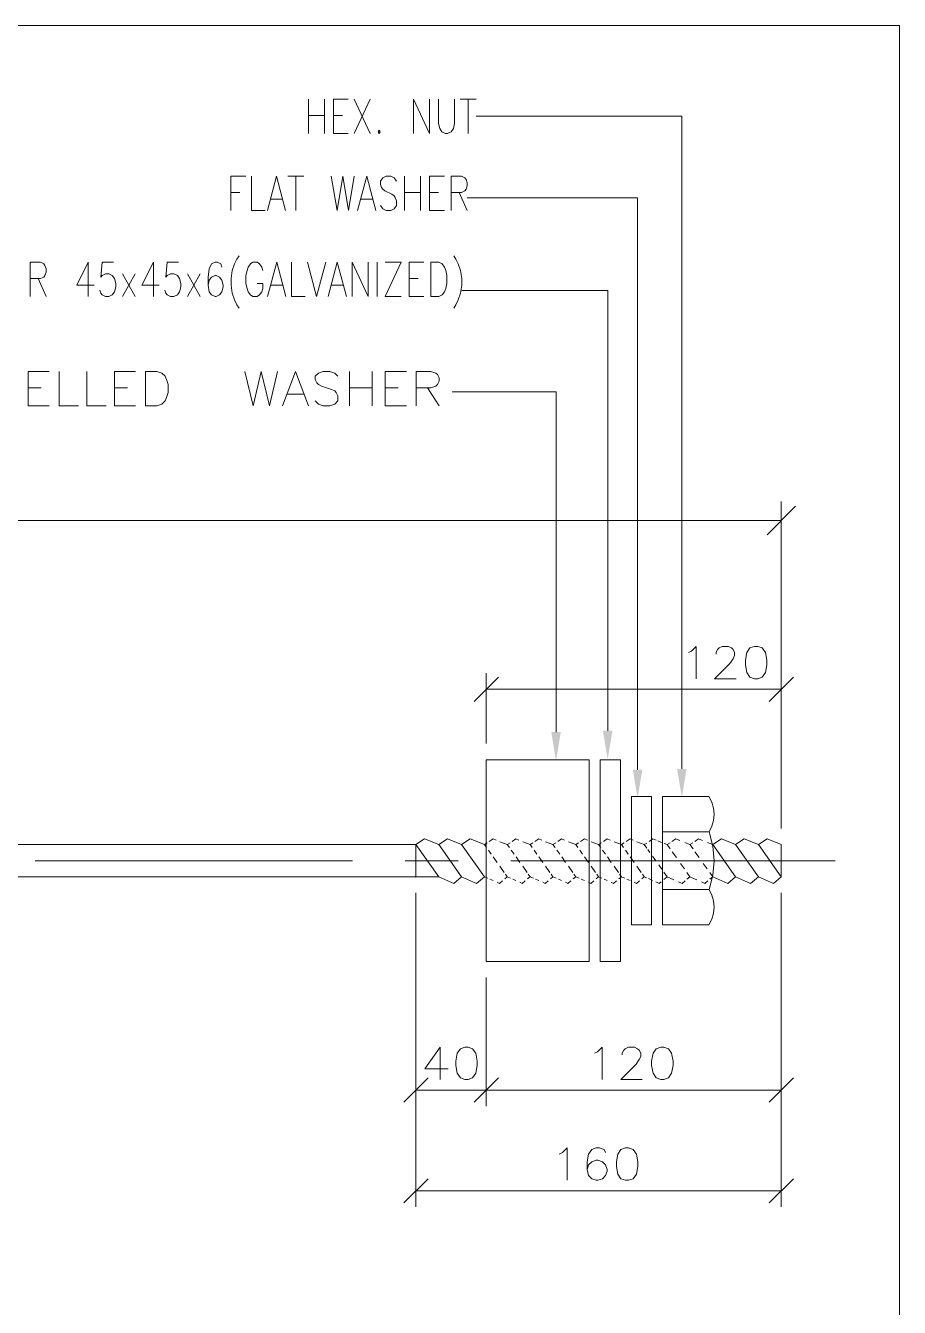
# Model space of a CAD drawing. Header units: millimetres. Extents: x 2 to 579, y 1 to 405.
# Drawn here: x 273.5 to 314.8, y 142.2 to 202.8 of the extents above; entities that cross this region are included whole.
import ezdxf

# ---------------------------------------------------------------- set-up
doc = ezdxf.new("R2010")
doc.units = ezdxf.units.MM
doc.linetypes.add('XKITLINE00', pattern=[0])
doc.layers.add('GraphicObject', color=6, linetype='Continuous', lineweight=0)
doc.layers.add('LinkedObject', color=7, linetype='Continuous', lineweight=0)

# ---------------------------------------------------------------- blocks, each defined once
blk = doc.blocks.new('*A3')
at = {"layer": 'GraphicObject', "color": 3, "linetype": 'XKITLINE00', "lineweight": 0}
for p, q in [((314.847, 202.79), (180.287, 202.79)), ((314.847, 63.838), (314.847, 202.79))]:
    blk.add_line(p, q, dxfattribs=at)
blk = doc.blocks.new('*A4')
at = {"layer": 'LinkedObject'}
for points in [[(298.834, 169.403), (298.609, 168.053), (298.384, 169.403)], [(301.277, 169.465), (301.052, 168.115), (300.827, 169.465)], [(302.691, 167.625), (302.466, 166.275), (302.241, 167.625)], [(304.785, 167.665), (304.56, 166.315), (304.335, 167.665)]]:
    blk.add_hatch(color=1, dxfattribs=at).paths.add_polyline_path(points, flags=17)
at = {"layer": 'LinkedObject', "color": 2, "linetype": 'XKITLINE00', "lineweight": 0}
for p, q in [((286.896, 199.317), (286.896, 197.697)), ((287.652, 199.317), (287.652, 197.697)), ((288.084, 197.697), (288.084, 199.317)), ((288.084, 199.317), (288.786, 199.317)), ((289.812, 199.317), (289.056, 197.697)), ((289.056, 199.317), (289.812, 197.697)), ((291.864, 197.697), (291.864, 199.317)), ((291.864, 199.317), (292.62, 197.697)), ((292.62, 197.697), (292.62, 199.317)), ((293.052, 199.317), (293.052, 198.159)), ((293.808, 198.159), (293.808, 199.317)), ((294.078, 199.317), (294.834, 199.317)), ((294.456, 199.317), (294.456, 197.697)), ((286.896, 198.545), (287.652, 198.545)), ((288.084, 198.545), (288.516, 198.545)), ((293.052, 198.159), (293.106, 197.928)), ((293.754, 197.928), (293.808, 198.159)), ((288.786, 197.697), (288.084, 197.697)), ((290.244, 197.851), (290.19, 197.774)), ((290.19, 197.774), (290.244, 197.697)), ((290.298, 197.774), (290.244, 197.851)), ((290.244, 197.697), (290.298, 197.774)), ((293.106, 197.928), (293.214, 197.774)), ((293.214, 197.774), (293.376, 197.697)), ((293.376, 197.697), (293.484, 197.697)), ((293.484, 197.697), (293.646, 197.774)), ((293.646, 197.774), (293.754, 197.928)), ((283.23, 194.055), (283.23, 195.675)), ((283.23, 195.675), (283.932, 195.675)), ((284.202, 195.675), (284.202, 194.055)), ((284.958, 194.055), (285.39, 195.675)), ((285.39, 195.675), (285.822, 194.055)), ((285.93, 195.675), (286.686, 195.675)), ((286.308, 195.675), (286.308, 194.055)), ((287.982, 195.675), (288.252, 194.055)), ((288.252, 194.055), (288.522, 195.675)), ((288.522, 195.675), (288.792, 194.055)), ((288.792, 194.055), (289.062, 195.675)), ((289.224, 194.055), (289.656, 195.675)), ((289.656, 195.675), (290.088, 194.055)), ((290.412, 195.598), (290.574, 195.675)), ((290.574, 195.675), (290.79, 195.675)), ((290.79, 195.675), (290.952, 195.598)), ((291.438, 195.675), (291.438, 194.055)), ((292.194, 195.675), (292.194, 194.055)), ((292.626, 194.055), (292.626, 195.675)), ((292.626, 195.675), (293.328, 195.675)), ((293.652, 194.055), (293.652, 195.675)), ((293.652, 195.675), (294.138, 195.675)), ((294.138, 195.675), (294.3, 195.598)), ((290.304, 195.444), (290.412, 195.598)), ((290.304, 195.289), (290.304, 195.444)), ((290.358, 195.135), (290.304, 195.289)), ((290.412, 195.058), (290.358, 195.135)), ((290.52, 194.981), (290.412, 195.058)), ((290.952, 195.598), (291.06, 195.444)), ((294.3, 195.598), (294.354, 195.521)), ((294.354, 195.058), (294.3, 194.981)), ((294.354, 195.521), (294.408, 195.367)), ((294.408, 195.212), (294.354, 195.058)), ((294.408, 195.367), (294.408, 195.212)), ((283.23, 194.904), (283.662, 194.904)), ((285.12, 194.595), (285.66, 194.595)), ((289.386, 194.595), (289.926, 194.595)), ((290.844, 194.827), (290.52, 194.981)), ((290.952, 194.749), (290.844, 194.827)), ((291.006, 194.672), (290.952, 194.749)), ((291.06, 194.518), (291.006, 194.672)), ((291.06, 194.287), (291.06, 194.518)), ((291.438, 194.904), (292.194, 194.904)), ((292.626, 194.904), (293.058, 194.904)), ((294.138, 194.904), (293.652, 194.904)), ((294.03, 194.904), (294.408, 194.055)), ((294.3, 194.981), (294.138, 194.904)), ((284.202, 194.055), (284.85, 194.055)), ((290.304, 194.287), (290.412, 194.132)), ((290.412, 194.132), (290.574, 194.055)), ((290.574, 194.055), (290.79, 194.055)), ((290.79, 194.055), (290.952, 194.132)), ((290.952, 194.132), (291.06, 194.287)), ((293.328, 194.055), (292.626, 194.055)), ((273.735, 189.985), (273.735, 191.605)), ((273.735, 191.605), (274.221, 191.605)), ((274.221, 191.605), (274.383, 191.528)), ((274.383, 191.528), (274.437, 191.451)), ((274.437, 191.451), (274.491, 191.297)), ((276.489, 191.605), (275.949, 190.525)), ((276.489, 189.985), (276.489, 191.605)), ((277.083, 190.911), (277.137, 191.605)), ((277.137, 191.605), (277.677, 191.605)), ((279.567, 191.605), (279.027, 190.525)), ((279.567, 189.985), (279.567, 191.605)), ((280.161, 190.911), (280.215, 191.605)), ((280.215, 191.605), (280.755, 191.605)), ((282.321, 191.528), (282.213, 191.297)), ((282.483, 191.605), (282.321, 191.528)), ((282.591, 191.605), (282.483, 191.605)), ((282.753, 191.528), (282.591, 191.605)), ((282.807, 191.374), (282.753, 191.528)), ((283.293, 191.22), (283.401, 191.528)), ((283.401, 191.528), (283.509, 191.76)), ((283.509, 191.76), (283.617, 191.914)), ((284.157, 191.528), (284.049, 191.374)), ((284.265, 191.605), (284.157, 191.528)), ((284.481, 191.605), (284.265, 191.605)), ((284.589, 191.528), (284.481, 191.605)), ((284.697, 191.374), (284.589, 191.528)), ((284.967, 189.985), (285.399, 191.605)), ((285.399, 191.605), (285.831, 189.985)), ((286.101, 191.605), (286.101, 189.985)), ((286.857, 191.605), (287.289, 189.985)), ((287.289, 189.985), (287.721, 191.605)), ((287.829, 189.985), (288.261, 191.605)), ((288.261, 191.605), (288.693, 189.985)), ((288.963, 189.985), (288.963, 191.605)), ((288.963, 191.605), (289.719, 189.985)), ((289.719, 189.985), (289.719, 191.605)), ((290.151, 191.605), (290.151, 189.985)), ((290.529, 191.605), (291.285, 191.605)), ((291.285, 191.605), (290.529, 189.985)), ((291.663, 189.985), (291.663, 191.605)), ((291.663, 191.605), (292.365, 191.605)), ((292.689, 189.985), (292.689, 191.605)), ((292.689, 191.605), (293.067, 191.605)), ((293.067, 191.605), (293.229, 191.528)), ((293.229, 191.528), (293.337, 191.374)), ((293.877, 191.76), (293.769, 191.914)), ((293.985, 191.528), (293.877, 191.76)), ((294.093, 191.22), (293.985, 191.528)), ((274.221, 190.834), (273.735, 190.834)), ((274.113, 190.834), (274.491, 189.985)), ((274.383, 190.911), (274.221, 190.834)), ((274.437, 190.988), (274.383, 190.911)), ((274.491, 191.142), (274.437, 190.988)), ((274.491, 191.297), (274.491, 191.142)), ((277.137, 190.988), (277.083, 190.911)), ((277.299, 191.065), (277.137, 190.988)), ((277.461, 191.065), (277.299, 191.065)), ((277.623, 190.988), (277.461, 191.065)), ((277.731, 190.834), (277.623, 190.988)), ((277.785, 190.602), (277.731, 190.834)), ((278.703, 191.065), (278.109, 189.985)), ((278.109, 191.065), (278.703, 189.985)), ((280.215, 190.988), (280.161, 190.911)), ((280.377, 191.065), (280.215, 190.988)), ((280.539, 191.065), (280.377, 191.065)), ((280.701, 190.988), (280.539, 191.065)), ((280.809, 190.834), (280.701, 190.988)), ((280.863, 190.602), (280.809, 190.834)), ((281.781, 191.065), (281.187, 189.985)), ((281.187, 191.065), (281.781, 189.985)), ((282.213, 191.297), (282.159, 190.911)), ((282.159, 190.911), (282.159, 190.525)), ((282.321, 190.911), (282.213, 190.757)), ((282.483, 190.988), (282.321, 190.911)), ((282.537, 190.988), (282.483, 190.988)), ((282.699, 190.911), (282.537, 190.988)), ((282.807, 190.757), (282.699, 190.911)), ((283.239, 190.834), (283.293, 191.22)), ((283.239, 190.525), (283.239, 190.834)), ((283.995, 191.22), (283.941, 190.988)), ((283.941, 190.988), (283.941, 190.602)), ((284.049, 191.374), (283.995, 191.22)), ((284.751, 191.22), (284.697, 191.374)), ((291.663, 190.834), (292.095, 190.834)), ((293.337, 191.374), (293.391, 191.22)), ((293.391, 191.22), (293.445, 190.988)), ((293.445, 190.988), (293.445, 190.602)), ((294.147, 190.834), (294.093, 191.22)), ((294.147, 190.525), (294.147, 190.834)), ((275.949, 190.525), (276.759, 190.525)), ((277.029, 190.294), (277.083, 190.14)), ((277.623, 190.062), (277.731, 190.217)), ((277.731, 190.217), (277.785, 190.448)), ((277.785, 190.448), (277.785, 190.602)), ((279.027, 190.525), (279.837, 190.525)), ((280.107, 190.294), (280.161, 190.14)), ((280.701, 190.062), (280.809, 190.217)), ((280.809, 190.217), (280.863, 190.448)), ((280.863, 190.448), (280.863, 190.602)), ((282.213, 190.757), (282.159, 190.525)), ((282.159, 190.525), (282.213, 190.217)), ((282.213, 190.217), (282.321, 190.062)), ((282.699, 190.062), (282.807, 190.217)), ((282.861, 190.525), (282.807, 190.757)), ((282.807, 190.217), (282.861, 190.448)), ((282.861, 190.448), (282.861, 190.525)), ((283.293, 190.14), (283.239, 190.525)), ((283.941, 190.602), (283.995, 190.371)), ((283.995, 190.371), (284.049, 190.217)), ((284.049, 190.217), (284.157, 190.062)), ((284.751, 190.602), (284.481, 190.602)), ((284.589, 190.062), (284.697, 190.217)), ((284.697, 190.217), (284.751, 190.371)), ((284.751, 190.371), (284.751, 190.602)), ((285.129, 190.525), (285.669, 190.525)), ((287.991, 190.525), (288.531, 190.525)), ((293.337, 190.217), (293.229, 190.062)), ((293.391, 190.371), (293.337, 190.217)), ((293.445, 190.602), (293.391, 190.371)), ((294.093, 190.14), (294.147, 190.525)), ((277.083, 190.14), (277.137, 190.062)), ((277.137, 190.062), (277.299, 189.985)), ((277.299, 189.985), (277.461, 189.985)), ((277.461, 189.985), (277.623, 190.062)), ((280.161, 190.14), (280.215, 190.062)), ((280.215, 190.062), (280.377, 189.985)), ((280.377, 189.985), (280.539, 189.985)), ((280.539, 189.985), (280.701, 190.062)), ((282.321, 190.062), (282.483, 189.985)), ((282.483, 189.985), (282.537, 189.985)), ((282.537, 189.985), (282.699, 190.062)), ((283.401, 189.831), (283.293, 190.14)), ((283.509, 189.6), (283.401, 189.831)), ((283.617, 189.445), (283.509, 189.6)), ((284.157, 190.062), (284.265, 189.985)), ((284.265, 189.985), (284.481, 189.985)), ((284.481, 189.985), (284.589, 190.062)), ((286.101, 189.985), (286.749, 189.985)), ((290.529, 189.985), (291.285, 189.985)), ((292.365, 189.985), (291.663, 189.985)), ((293.067, 189.985), (292.689, 189.985)), ((293.229, 190.062), (293.067, 189.985)), ((293.769, 189.445), (293.877, 189.6)), ((293.877, 189.6), (293.985, 189.831)), ((293.985, 189.831), (294.093, 190.14)), ((273.638, 184.83), (273.638, 186.45)), ((273.638, 186.45), (274.641, 186.45)), ((275.104, 186.45), (275.104, 184.83)), ((276.415, 186.45), (276.415, 184.83)), ((277.726, 184.83), (277.726, 186.45)), ((277.726, 186.45), (278.729, 186.45)), ((279.192, 184.83), (279.192, 186.45)), ((279.192, 186.45), (279.732, 186.45)), ((279.732, 186.45), (279.964, 186.373)), ((279.964, 186.373), (280.118, 186.219)), ((280.118, 186.219), (280.195, 186.064)), ((280.195, 186.064), (280.272, 185.833)), ((283.898, 186.45), (284.284, 184.83)), ((284.284, 184.83), (284.669, 186.45)), ((284.669, 186.45), (285.055, 184.83)), ((285.055, 184.83), (285.441, 186.45)), ((285.672, 184.83), (286.289, 186.45)), ((286.289, 186.45), (286.906, 184.83)), ((287.215, 186.219), (287.369, 186.373)), ((287.215, 186.064), (287.215, 186.219)), ((287.292, 185.91), (287.215, 186.064)), ((287.369, 186.373), (287.601, 186.45)), ((287.601, 186.45), (287.909, 186.45)), ((287.909, 186.45), (288.141, 186.373)), ((288.141, 186.373), (288.295, 186.219)), ((288.835, 186.45), (288.835, 184.83)), ((289.915, 186.45), (289.915, 184.83)), ((290.532, 184.83), (290.532, 186.45)), ((290.532, 186.45), (291.535, 186.45)), ((291.998, 184.83), (291.998, 186.45)), ((291.998, 186.45), (292.692, 186.45)), ((292.692, 186.45), (292.924, 186.373)), ((292.924, 186.373), (293.001, 186.296)), ((293.001, 186.296), (293.078, 186.142)), ((293.078, 185.987), (293.001, 185.833)), ((293.078, 186.142), (293.078, 185.987)), ((273.638, 185.679), (274.255, 185.679)), ((277.726, 185.679), (278.344, 185.679)), ((280.272, 185.447), (280.195, 185.216)), ((280.272, 185.833), (280.272, 185.447)), ((285.904, 185.37), (286.675, 185.37)), ((287.369, 185.833), (287.292, 185.91)), ((287.524, 185.756), (287.369, 185.833)), ((287.986, 185.602), (287.524, 185.756)), ((288.141, 185.524), (287.986, 185.602)), ((288.218, 185.447), (288.141, 185.524)), ((288.295, 185.293), (288.218, 185.447)), ((288.835, 185.679), (289.915, 185.679)), ((290.532, 185.679), (291.149, 185.679)), ((292.692, 185.679), (291.998, 185.679)), ((292.538, 185.679), (293.078, 184.83)), ((292.924, 185.756), (292.692, 185.679)), ((293.001, 185.833), (292.924, 185.756)), ((274.641, 184.83), (273.638, 184.83)), ((275.104, 184.83), (276.029, 184.83)), ((276.415, 184.83), (277.341, 184.83)), ((278.729, 184.83), (277.726, 184.83)), ((279.732, 184.83), (279.192, 184.83)), ((279.964, 184.907), (279.732, 184.83)), ((280.118, 185.062), (279.964, 184.907)), ((280.195, 185.216), (280.118, 185.062)), ((287.215, 185.062), (287.369, 184.907)), ((287.369, 184.907), (287.601, 184.83)), ((287.601, 184.83), (287.909, 184.83)), ((287.909, 184.83), (288.141, 184.907)), ((288.141, 184.907), (288.295, 185.062)), ((288.295, 185.062), (288.295, 185.293)), ((291.535, 184.83), (290.532, 184.83))]:
    blk.add_line(p, q, dxfattribs=at)
at = {"layer": 'LinkedObject', "color": 1, "linetype": 'XKITLINE00', "lineweight": 0}
for p, q in [((304.56, 198.507), (294.839, 198.507)), ((304.56, 167.665), (304.56, 198.507)), ((302.466, 194.658), (294.412, 194.658)), ((302.466, 167.625), (302.466, 194.658)), ((301.052, 190.275), (294.152, 190.275)), ((301.052, 169.465), (301.052, 190.275)), ((298.609, 185.487), (293.703, 185.487)), ((298.609, 169.403), (298.609, 185.487)), ((308.588, 178.727), (309.938, 180.077)), ((309.263, 164.985), (309.263, 180.302)), ((309.263, 179.402), (186.788, 179.402)), ((295.31, 168.858), (295.31, 172.192)), ((309.263, 164.85), (309.263, 172.192)), ((295.883, 172.001), (294.736, 170.854)), ((295.31, 171.427), (309.263, 171.427)), ((308.689, 170.854), (309.837, 172.001)), ((291.983, 161.806), (291.983, 146.961)), ((291.983, 161.763), (291.983, 151.724)), ((309.263, 161.806), (309.263, 146.961)), ((309.263, 160.726), (309.263, 151.724)), ((295.31, 157.799), (295.31, 151.724)), ((295.31, 156.667), (295.31, 151.724)), ((292.557, 153.063), (291.409, 151.915)), ((294.736, 151.915), (295.883, 153.063)), ((295.883, 153.063), (294.736, 151.915)), ((308.689, 151.915), (309.837, 153.063)), ((291.983, 152.489), (295.31, 152.489)), ((295.31, 152.489), (309.263, 152.489)), ((292.557, 148.299), (291.409, 147.152)), ((308.689, 147.152), (309.837, 148.299)), ((309.263, 147.726), (291.983, 147.726))]:
    blk.add_line(p, q, dxfattribs=at)
at = {"layer": 'LinkedObject', "color": 7, "linetype": 'XKITLINE00', "lineweight": 0}
for p, q in [((305.012, 173.236), (305.231, 173.455)), ((305.231, 173.455), (305.231, 171.925)), ((306.178, 173.163), (306.251, 173.309)), ((306.251, 173.309), (306.324, 173.382)), ((306.324, 173.382), (306.47, 173.455)), ((306.47, 173.455), (306.761, 173.455)), ((306.761, 173.455), (306.907, 173.382)), ((306.907, 173.382), (306.98, 173.309)), ((306.98, 173.309), (307.052, 173.163)), ((307.781, 173.382), (307.635, 173.163)), ((308, 173.455), (307.781, 173.382)), ((308.145, 173.455), (308, 173.455)), ((308.364, 173.382), (308.145, 173.455)), ((308.51, 173.163), (308.364, 173.382)), ((304.867, 173.163), (305.012, 173.236)), ((306.834, 172.653), (306.105, 171.925)), ((306.178, 173.09), (306.178, 173.163)), ((306.98, 172.872), (306.834, 172.653)), ((307.052, 173.018), (306.98, 172.872)), ((307.052, 173.163), (307.052, 173.018)), ((307.635, 173.163), (307.562, 172.799)), ((307.562, 172.799), (307.562, 172.58)), ((308.582, 172.799), (308.51, 173.163)), ((308.582, 172.58), (308.582, 172.799)), ((307.562, 172.58), (307.635, 172.216)), ((307.635, 172.216), (307.781, 171.998)), ((308.364, 171.998), (308.51, 172.216)), ((308.51, 172.216), (308.582, 172.58)), ((306.105, 171.925), (307.125, 171.925)), ((307.781, 171.998), (308, 171.925)), ((308, 171.925), (308.145, 171.925)), ((308.145, 171.925), (308.364, 171.998)), ((309.263, 171.427), (309.263, 171.427)), ((295.31, 168.093), (295.31, 168.093)), ((292.39, 164.354), (291.983, 164.085)), ((292.39, 164.354), (291.983, 164.085)), ((293.063, 164.085), (292.39, 164.354)), ((293.063, 164.085), (292.39, 164.354)), ((293.47, 164.354), (293.063, 164.085)), ((293.47, 164.354), (293.063, 164.085)), ((294.143, 164.085), (293.47, 164.354)), ((294.143, 164.085), (293.47, 164.354)), ((294.55, 164.354), (294.143, 164.085)), ((295.223, 164.085), (294.55, 164.354)), ((295.353, 164.171), (295.223, 164.085)), ((295.63, 164.354), (295.449, 164.235)), ((295.771, 164.298), (295.63, 164.354)), ((296.303, 164.085), (295.953, 164.225)), ((296.433, 164.171), (296.303, 164.085)), ((296.71, 164.354), (296.529, 164.235)), ((296.851, 164.298), (296.71, 164.354)), ((297.383, 164.085), (297.033, 164.225)), ((297.513, 164.171), (297.383, 164.085)), ((297.79, 164.354), (297.609, 164.235)), ((297.931, 164.298), (297.79, 164.354)), ((298.463, 164.085), (298.113, 164.225)), ((298.593, 164.171), (298.463, 164.085)), ((298.87, 164.354), (298.689, 164.235)), ((299.011, 164.298), (298.87, 164.354)), ((299.543, 164.085), (299.193, 164.225)), ((299.673, 164.171), (299.543, 164.085)), ((299.95, 164.354), (299.769, 164.235)), ((300.091, 164.298), (299.95, 164.354)), ((300.623, 164.085), (300.273, 164.225)), ((300.753, 164.171), (300.623, 164.085)), ((301.03, 164.354), (300.849, 164.235)), ((301.171, 164.298), (301.03, 164.354)), ((301.703, 164.085), (301.353, 164.225)), ((301.833, 164.171), (301.703, 164.085)), ((302.11, 164.354), (301.929, 164.235)), ((302.251, 164.298), (302.11, 164.354)), ((302.783, 164.085), (302.433, 164.225)), ((302.898, 164.161), (302.783, 164.085)), ((303.19, 164.354), (303.006, 164.233)), ((303.352, 164.289), (303.19, 164.354)), ((303.593, 164.193), (303.422, 164.261)), ((304.001, 164.176), (303.863, 164.085)), ((304.27, 164.354), (304.086, 164.233)), ((304.463, 164.277), (304.27, 164.354)), ((304.943, 164.085), (304.694, 164.185)), ((305.081, 164.176), (304.943, 164.085)), ((305.35, 164.354), (305.166, 164.233)), ((305.543, 164.277), (305.35, 164.354)), ((306.023, 164.085), (305.774, 164.185)), ((306.43, 164.354), (306.023, 164.085)), ((307.103, 164.085), (306.43, 164.354)), ((307.51, 164.354), (307.103, 164.085)), ((308.183, 164.085), (307.51, 164.354)), ((308.59, 164.354), (308.183, 164.085)), ((309.263, 164.085), (308.59, 164.354)), ((204.068, 164.085), (291.983, 164.085)), ((293.063, 162.571), (291.983, 164.085)), ((291.983, 164.085), (291.983, 162.571)), ((293.063, 162.571), (291.983, 164.085)), ((294.143, 162.571), (293.063, 164.085)), ((294.143, 162.571), (293.063, 164.085)), ((295.223, 162.571), (294.143, 164.085)), ((295.323, 163.945), (295.223, 164.085)), ((295.546, 163.633), (295.41, 163.823)), ((296.403, 163.945), (296.303, 164.085)), ((296.626, 163.633), (296.49, 163.823)), ((297.483, 163.945), (297.383, 164.085)), ((297.706, 163.633), (297.57, 163.823)), ((298.563, 163.945), (298.463, 164.085)), ((298.786, 163.633), (298.65, 163.823)), ((299.643, 163.945), (299.543, 164.085)), ((299.866, 163.633), (299.73, 163.823)), ((300.723, 163.945), (300.623, 164.085)), ((300.946, 163.633), (300.81, 163.823)), ((301.803, 163.945), (301.703, 164.085)), ((302.026, 163.633), (301.89, 163.823)), ((302.898, 163.924), (302.783, 164.085)), ((303.052, 163.708), (302.947, 163.855)), ((303.863, 164.085), (303.717, 164.144)), ((304.01, 163.88), (303.863, 164.085)), ((304.3, 163.473), (304.1, 163.753)), ((305.09, 163.88), (304.943, 164.085)), ((305.38, 163.473), (305.18, 163.753)), ((307.103, 162.571), (306.023, 164.085)), ((308.183, 162.571), (307.103, 164.085)), ((309.263, 162.571), (308.183, 164.085)), ((309.263, 164.085), (309.263, 164.085)), ((309.263, 164.085), (309.263, 164.085)), ((309.263, 164.085), (309.263, 162.571)), ((295.823, 163.245), (295.637, 163.505)), ((296.157, 162.775), (295.952, 163.063)), ((296.903, 163.245), (296.717, 163.505)), ((297.237, 162.775), (297.032, 163.063)), ((297.983, 163.245), (297.797, 163.505)), ((298.317, 162.775), (298.112, 163.063)), ((299.063, 163.245), (298.877, 163.505)), ((299.397, 162.775), (299.192, 163.063)), ((300.143, 163.245), (299.957, 163.505)), ((300.477, 162.775), (300.272, 163.063)), ((301.223, 163.245), (301.037, 163.505)), ((301.557, 162.775), (301.352, 163.063)), ((302.303, 163.245), (302.117, 163.505)), ((302.637, 162.775), (302.432, 163.063)), ((303.323, 163.328), (303.176, 163.534)), ((303.605, 162.933), (303.466, 163.129)), ((304.68, 162.94), (304.493, 163.201)), ((305.76, 162.94), (305.573, 163.201)), ((291.983, 162.571), (202.988, 162.571)), ((291.983, 162.571), (291.983, 162.571)), ((291.983, 162.571), (293.063, 162.571)), ((291.983, 162.528), (291.983, 162.528)), ((293.063, 162.571), (293.769, 162.256)), ((293.063, 162.571), (293.769, 162.256)), ((293.769, 162.256), (294.143, 162.571)), ((293.769, 162.256), (294.143, 162.571)), ((294.143, 162.571), (294.849, 162.256)), ((294.849, 162.256), (295.223, 162.571)), ((295.223, 162.571), (295.138, 162.691)), ((295.223, 162.571), (295.383, 162.5)), ((295.482, 162.455), (295.629, 162.39)), ((295.929, 162.256), (296.074, 162.377)), ((296.183, 162.47), (296.303, 162.571)), ((296.303, 162.571), (296.218, 162.691)), ((296.303, 162.571), (296.463, 162.5)), ((296.562, 162.455), (296.709, 162.39)), ((297.009, 162.256), (297.154, 162.377)), ((297.263, 162.47), (297.383, 162.571)), ((297.383, 162.571), (297.298, 162.691)), ((297.383, 162.571), (297.543, 162.5)), ((297.642, 162.455), (297.789, 162.39)), ((298.089, 162.256), (298.234, 162.377)), ((298.343, 162.47), (298.463, 162.571)), ((298.463, 162.571), (298.378, 162.691)), ((298.463, 162.571), (298.623, 162.5)), ((298.722, 162.455), (298.869, 162.39)), ((299.169, 162.256), (299.314, 162.377)), ((299.423, 162.47), (299.543, 162.571)), ((299.543, 162.571), (299.458, 162.691)), ((299.543, 162.571), (299.703, 162.5)), ((299.802, 162.455), (299.949, 162.39)), ((300.249, 162.256), (300.394, 162.377)), ((300.503, 162.47), (300.623, 162.571)), ((300.623, 162.571), (300.538, 162.691)), ((300.623, 162.571), (300.783, 162.5)), ((300.882, 162.455), (301.029, 162.39)), ((301.329, 162.256), (301.474, 162.377)), ((301.583, 162.47), (301.703, 162.571)), ((301.703, 162.571), (301.618, 162.691)), ((301.703, 162.571), (301.863, 162.5)), ((301.962, 162.455), (302.109, 162.39)), ((302.409, 162.256), (302.554, 162.377)), ((302.663, 162.47), (302.783, 162.571)), ((302.783, 162.571), (302.698, 162.691)), ((302.783, 162.571), (302.898, 162.52)), ((302.99, 162.479), (303.178, 162.395)), ((303.7, 162.433), (303.863, 162.571)), ((303.863, 162.571), (303.712, 162.783)), ((303.863, 162.571), (304.183, 162.428)), ((304.569, 162.256), (304.715, 162.379)), ((304.943, 162.571), (304.798, 162.775)), ((304.8, 162.451), (304.943, 162.571)), ((304.943, 162.571), (305.263, 162.428)), ((305.649, 162.256), (305.795, 162.379)), ((306.023, 162.571), (305.878, 162.775)), ((305.88, 162.451), (306.023, 162.571)), ((306.023, 162.571), (306.729, 162.256)), ((306.729, 162.256), (307.103, 162.571)), ((307.103, 162.571), (307.809, 162.256)), ((307.809, 162.256), (308.183, 162.571)), ((308.183, 162.571), (308.889, 162.256)), ((308.889, 162.256), (309.263, 162.571)), ((309.263, 162.571), (309.263, 162.571)), ((295.818, 162.305), (295.929, 162.256)), ((296.898, 162.305), (297.009, 162.256)), ((297.978, 162.305), (298.089, 162.256)), ((299.058, 162.305), (299.169, 162.256)), ((300.138, 162.305), (300.249, 162.256)), ((301.218, 162.305), (301.329, 162.256)), ((302.298, 162.305), (302.409, 162.256)), ((303.33, 162.327), (303.489, 162.256)), ((303.489, 162.256), (303.577, 162.33)), ((304.401, 162.33), (304.569, 162.256)), ((305.481, 162.33), (305.649, 162.256)), ((309.263, 161.491), (309.263, 161.491)), ((295.31, 158.564), (295.31, 158.564)), ((295.31, 157.432), (295.31, 157.432)), ((293.136, 154.516), (292.408, 153.496)), ((293.136, 152.986), (293.136, 154.516)), ((294.302, 154.516), (294.084, 154.443)), ((294.448, 154.516), (294.302, 154.516)), ((294.666, 154.443), (294.448, 154.516)), ((300.574, 154.298), (300.793, 154.516)), ((300.793, 154.516), (300.793, 152.986)), ((301.886, 154.443), (302.031, 154.516)), ((302.031, 154.516), (302.323, 154.516)), ((302.323, 154.516), (302.469, 154.443)), ((303.561, 154.516), (303.343, 154.443)), ((303.707, 154.516), (303.561, 154.516)), ((303.926, 154.443), (303.707, 154.516)), ((293.938, 154.225), (293.865, 153.86)), ((293.865, 153.86), (293.865, 153.642)), ((294.084, 154.443), (293.938, 154.225)), ((294.812, 154.225), (294.666, 154.443)), ((294.885, 153.86), (294.812, 154.225)), ((294.885, 153.642), (294.885, 153.86)), ((300.429, 154.225), (300.574, 154.298)), ((301.74, 154.225), (301.813, 154.37)), ((301.74, 154.152), (301.74, 154.225)), ((301.813, 154.37), (301.886, 154.443)), ((302.541, 153.933), (302.396, 153.715)), ((302.469, 154.443), (302.541, 154.37)), ((302.541, 154.37), (302.614, 154.225)), ((302.614, 154.079), (302.541, 153.933)), ((302.614, 154.225), (302.614, 154.079)), ((303.197, 154.225), (303.124, 153.86)), ((303.124, 153.86), (303.124, 153.642)), ((303.343, 154.443), (303.197, 154.225)), ((304.071, 154.225), (303.926, 154.443)), ((304.144, 153.86), (304.071, 154.225)), ((304.144, 153.642), (304.144, 153.86)), ((292.408, 153.496), (293.501, 153.496)), ((293.865, 153.642), (293.938, 153.278)), ((293.938, 153.278), (294.084, 153.059)), ((294.666, 153.059), (294.812, 153.278)), ((294.812, 153.278), (294.885, 153.642)), ((302.396, 153.715), (301.667, 152.986)), ((303.124, 153.642), (303.197, 153.278)), ((303.197, 153.278), (303.343, 153.059)), ((303.926, 153.059), (304.071, 153.278)), ((304.071, 153.278), (304.144, 153.642)), ((294.084, 153.059), (294.302, 152.986)), ((294.302, 152.986), (294.448, 152.986)), ((294.448, 152.986), (294.666, 153.059)), ((301.667, 152.986), (302.687, 152.986)), ((303.343, 153.059), (303.561, 152.986)), ((303.561, 152.986), (303.707, 152.986)), ((303.707, 152.986), (303.926, 153.059)), ((295.31, 152.489), (295.31, 152.489)), ((309.263, 152.489), (309.263, 152.489)), ((298.911, 149.534), (299.13, 149.753)), ((299.13, 149.753), (299.13, 148.223)), ((300.295, 149.68), (300.15, 149.462)), ((300.514, 149.753), (300.295, 149.68)), ((300.66, 149.753), (300.514, 149.753)), ((300.878, 149.68), (300.66, 149.753)), ((300.951, 149.534), (300.878, 149.68)), ((301.68, 149.68), (301.534, 149.462)), ((301.898, 149.753), (301.68, 149.68)), ((302.044, 149.753), (301.898, 149.753)), ((302.263, 149.68), (302.044, 149.753)), ((302.408, 149.462), (302.263, 149.68)), ((298.765, 149.462), (298.911, 149.534)), ((300.15, 149.462), (300.077, 149.097)), ((300.077, 149.097), (300.077, 148.733)), ((300.295, 149.097), (300.15, 148.952)), ((300.514, 149.17), (300.295, 149.097)), ((300.587, 149.17), (300.514, 149.17)), ((300.805, 149.097), (300.587, 149.17)), ((300.951, 148.952), (300.805, 149.097)), ((301.534, 149.462), (301.461, 149.097)), ((301.461, 149.097), (301.461, 148.879)), ((302.481, 149.097), (302.408, 149.462)), ((302.481, 148.879), (302.481, 149.097)), ((300.15, 148.952), (300.077, 148.733)), ((300.077, 148.733), (300.15, 148.442)), ((300.15, 148.442), (300.295, 148.296)), ((300.805, 148.296), (300.951, 148.442)), ((301.024, 148.733), (300.951, 148.952)), ((300.951, 148.442), (301.024, 148.66)), ((301.024, 148.66), (301.024, 148.733)), ((301.461, 148.879), (301.534, 148.514)), ((301.534, 148.514), (301.68, 148.296)), ((302.263, 148.296), (302.408, 148.514)), ((302.408, 148.514), (302.481, 148.879)), ((300.295, 148.296), (300.514, 148.223)), ((300.514, 148.223), (300.587, 148.223)), ((300.587, 148.223), (300.805, 148.296)), ((301.68, 148.296), (301.898, 148.223)), ((301.898, 148.223), (302.044, 148.223)), ((302.044, 148.223), (302.263, 148.296)), ((291.983, 147.726), (291.983, 147.726))]:
    blk.add_line(p, q, dxfattribs=at)
at = {"layer": 'LinkedObject', "color": 6, "linetype": 'XKITLINE00', "lineweight": 0}
for p, q in [((295.31, 158.564), (295.31, 168.093)), ((300.176, 168.093), (295.31, 168.093)), ((300.176, 158.564), (300.176, 168.093)), ((300.694, 158.564), (300.694, 168.093)), ((301.653, 168.093), (300.694, 168.093)), ((301.653, 158.564), (301.653, 168.093)), ((302.171, 160.303), (302.171, 166.353)), ((303.13, 166.353), (302.171, 166.353)), ((303.13, 160.303), (303.13, 166.353)), ((303.649, 166.353), (303.649, 163.328)), ((303.649, 166.353), (305.841, 166.353)), ((305.971, 166.093), (305.841, 166.353)), ((306.052, 165.813), (305.971, 166.093)), ((306.082, 165.524), (306.052, 165.813)), ((306.058, 165.234), (306.082, 165.524)), ((305.858, 164.69), (305.983, 164.953)), ((305.983, 164.953), (306.058, 165.234)), ((305.858, 164.69), (303.649, 164.69)), ((306.025, 164.018), (305.858, 164.69)), ((306.081, 163.328), (306.025, 164.018)), ((273.977, 163.328), (288.977, 163.328)), ((291.477, 163.328), (293.977, 163.328)), ((296.477, 163.328), (311.803, 163.328)), ((303.649, 160.303), (303.649, 163.328)), ((306.025, 162.638), (306.081, 163.328)), ((305.858, 161.966), (306.025, 162.638)), ((305.858, 161.966), (303.649, 161.966)), ((305.983, 161.703), (305.858, 161.966)), ((306.058, 161.422), (305.983, 161.703)), ((306.052, 160.843), (306.082, 161.132)), ((306.082, 161.132), (306.058, 161.422)), ((305.841, 160.303), (305.971, 160.563)), ((305.971, 160.563), (306.052, 160.843)), ((303.13, 160.303), (302.171, 160.303)), ((303.649, 160.303), (305.841, 160.303)), ((300.176, 158.564), (295.31, 158.564)), ((301.653, 158.564), (300.694, 158.564))]:
    blk.add_line(p, q, dxfattribs=at)

msp = doc.modelspace()

# ---------------------------------------------------------------- block references
at = {"lineweight": 0}
for name in ['*A3', '*A4']:
    msp.add_blockref(name, (0, 0), dxfattribs=at)

doc.saveas('drawing.dxf')
